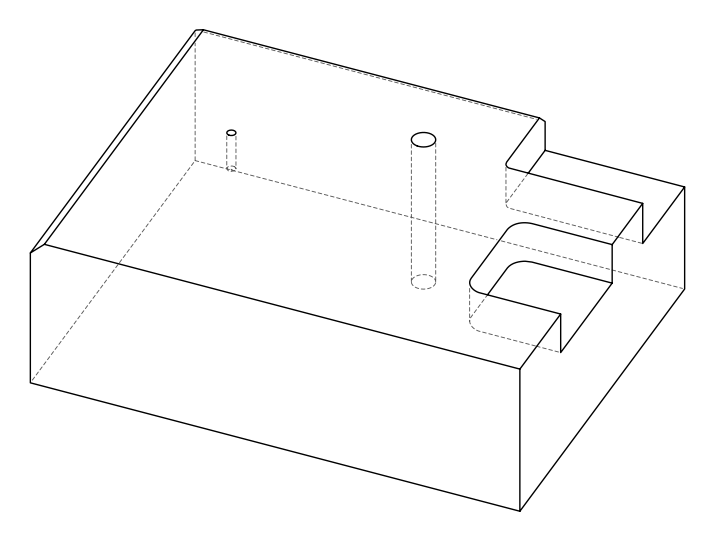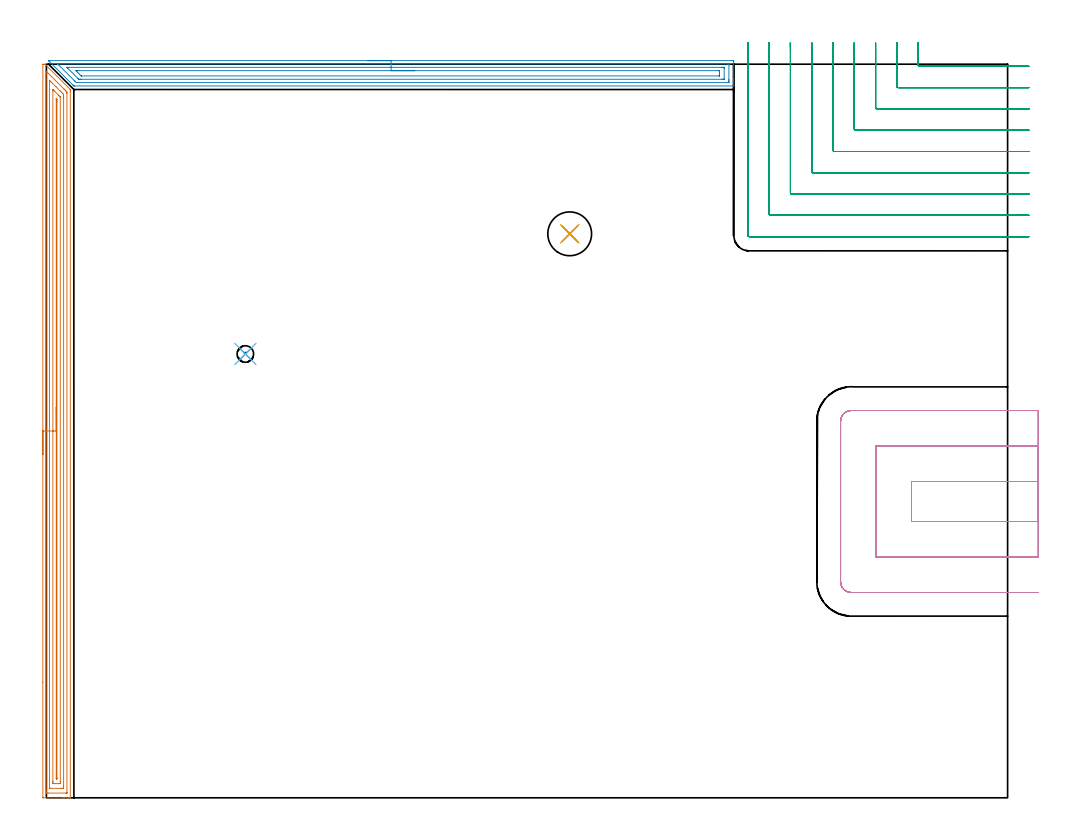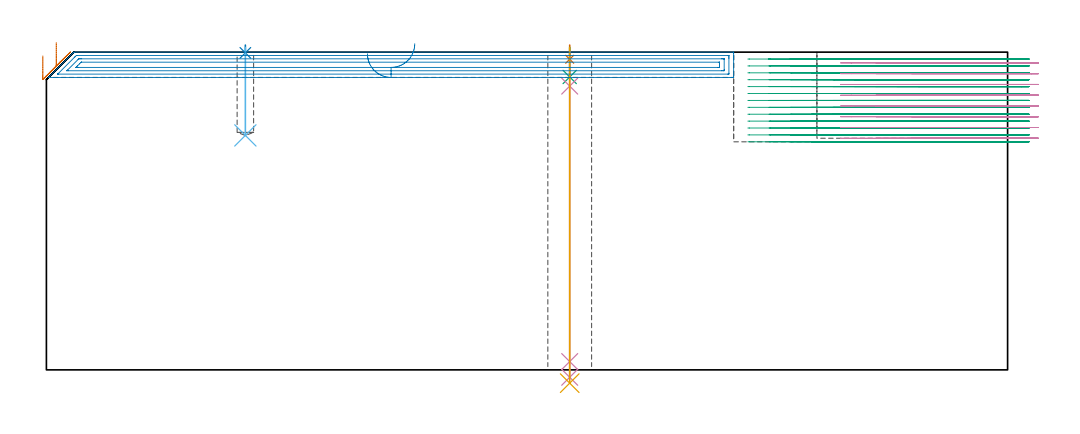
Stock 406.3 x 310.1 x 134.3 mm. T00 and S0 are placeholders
(PLAN: 10 operations, 7 tool changes, 68.6 min)
(1 SPOT_DRILL | STEP1HOLE | NXT0321_9005460120000 | 0.05 min | 180 mm3)
(2 SPOT_DRILL_1 | STEP1POCKET | NXT0321_9005460120000 | 0.03 min | 0 mm3)
(3 DRILL_BLIND_HOLE_INTO_CENTER | STEP1HOLE | NXT0301_041 | 0.05 min | 284 mm3)
(4 GUN_DRILL_THROUGH_HOLE | STEP1HOLE | UGT0307_003 | 0.64 min | 4751 mm3)
(5 SPADE_DRILL_TO_ENLARGE_THROUGH_HOLE | STEP1HOLE | UGT0306_009 | 0.57 min | 30825 mm3)
(6 DRILL_BLIND_HOLE_INTO_CENTER_1 | STEP1POCKET | NXT0301_041 | 0.15 min | 1308 mm3)
(7 AREA_MILL | FG_CHAMFER_SURFACE | UGT0205_001 | 12.38 min | 20867 mm3)
(8 AREA_MILL_1 | FG_CHAMFER_SURFACE_1 | UGT0205_001 | 9.36 min | 16522 mm3)
(9 MILL_CORNER_NOTCH_RECTANGULAR | CORNER_NOTCH_RECTANGULAR | NXT0201_011 | Follow Part, ap 3, ae 75% | 33.29 min | 345605 mm3)
(10 MILL_SLOT | SLOT_PARTIAL_RECTANGULAR | UGT0201_094 | Follow Part, ap 5, ae 75% | 12.1 min | 281008 mm3)
(TOOL NXT0321_9005460120000 | NC Spot Drill, 142deg, 12mm, Carbide, Uncoated | D12 PA142 FL30 Z2)
(TOOL NXT0301_041 | Carbide Drill 7mm [860.1-0700-035A1-MM 2214] | D7 PA140 FL53 Z2)
(TOOL UGT0307_003 | Gun Drill 7 mm | D7 PA130 FL24 Z1)
(TOOL UGT0306_009 | Spade Drill 18.5mm | D18.5 PA132 FL10 Z2)
(TOOL UGT0205_001 | Chamfer Mill 20 x 3 x 45 deg. | D20 FL50 Z2)
(TOOL NXT0201_011 | ENDMILL 12mm [2P460-1200-NA 1630] | D12 FL38 Z6)
(TOOL UGT0201_094 | End mill 20 mm | D20 FL38 Z4)
(OP 1 SPOT_DRILL)
G17 G21 G94 G90
T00 M6
G54
G17 G0 G90 X221.2 Y238.4 S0 M3
G43 Z144.3 H0
G94 G81 G98 Z131.3 F250. R137.3
G80
M5
M2
(OP 2 SPOT_DRILL_1)
G17 G21 G94 G90
T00 M6
G54
G17 G0 G90 X84.1 Y187.6 S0 M3
G43 Z144.3 H0
G94 G81 G98 Z133.999 F250. R137.3
G80
M5
M2
(OP 3 DRILL_BLIND_HOLE_INTO_CENTER)
G17 G21 G94 G90
T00 M6
G54
G17 G0 G90 X221.2 Y238.4 S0 M3
G43 Z144.3 H1
G94 G81 G98 Z123.8 F250. R136.3
G80
M5
M2
(OP 4 GUN_DRILL_THROUGH_HOLE)
G17 G21 G94 G90
T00 M6
G54
G17 G0 G90 X221.2 Y238.4 M8
G43 Z144.3 H0
Z134.891
S716 M3
G94 G1 Z119.942 F125. M26
G4 X.084
Z3.5 F250.
G4 X.084
Z-3.132 F125.
G4 X.084
M5
M9
G0 Z134.891
Z144.3
M2
(OP 5 SPADE_DRILL_TO_ENLARGE_THROUGH_HOLE)
G17 G21 G94 G90
T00 M6
G54
G17 G0 G90 X221.2 Y238.4 S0 M3
G43 Z144.3 H0
G94 G73 G98 Z-5.618 F250. Q17.49 R136.3
G80
M5
M2
(OP 6 DRILL_BLIND_HOLE_INTO_CENTER_1)
G17 G21 G94 G90
T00 M6
G54
G17 G0 G90 X84.1 Y187.6 S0 M3
G43 Z144.3 H1
G94 G81 G98 Z99.1 F250. R136.3
G80
M5
M2
(OP 7 AREA_MILL)
G17 G21 G94 G90
T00 M6
G54
G17 G0 G90 X-1.5 Y145.05 S1061 M3
G43 Z144.3 H0
Z132.7
G94 G1 Y145.088 Z131.828 F250.
Y145.202 Z130.964
Y145.391 Z130.112
Y145.653 Z129.28
Y145.987 Z128.474
Y146.39 Z127.7
Y146.858 Z126.964
Y147.39 Z126.272
Y147.979 Z125.629
Y148.622 Z125.04
Y149.314 Z124.508
Y150.05 Z124.04
Y150.824 Z123.637
Y151.63 Z123.303
Y152.462 Z123.041
Y153.313 Z122.852
Y154.178 Z122.738
Y155.05 Z122.7
Y309.937
X-1.497 Y310.003 Z122.703
X-1.491 Y310.1 Z122.706
X-0.606 Z123.593
X-0.586 Y310.086 Z123.614
X-0.503 Y310.003 Z123.697
X-0.122 Y309.624 Z124.074
X10.05 Y299.45 Z134.249
X10.098 Y299.406 Z134.286
X10.1 Y298.778 Z134.3
Y0.163
X10.097 Y0.01 Z134.288
X10.082 Y0.008 Z134.273
X9.74 Y0. Z133.939
X9.368 Z133.567
X8.722 Z132.917
X7.515 Z131.712
X6.953 Z131.147
X-1.289 Y0.001 Z122.909
X-1.492 Y0.01 Z122.706
X-1.499 Y0.214 Z122.699
X-1.5 Y48.872 Z122.7
Y155.05
X-0.086 Z124.114
Y306.813
X-0.084 Y306.995 Z124.116
X-0.081 Y307.085 Z124.119
X-0.079 Y307.114 Z124.121
X-0.057 Y307.095 Z124.143
X0.028 Y307.016 Z124.228
X0.237 Y306.813 Z124.437
X7.379 Y299.671 Z131.579
X7.838 Y299.211 Z132.038
X8.265 Y298.778 Z132.465
X8.679 Y298.345 Z132.879
X8.685 Y297.923 Z132.885
Y297.885
X8.686 Y2.395 Z132.886
X8.684 Y2.181 Z132.884
X8.681 Y2.074 Z132.881
X8.679 Y2.025 Z132.879
X8.669 Y2.01 Z132.869
X8.619 Y2.008 Z132.819
X8.228 Y2.001 Z132.428
X0.762 Y2. Z124.962
X0.267 Y2.001 Z124.467
X0.035 Y2.007 Z124.235
X-0.068 Y2.01 Z124.132
X-0.084 Y2.356 Z124.116
X-0.085 Y2.395 Z124.115
X-0.086 Y3.251 Z124.114
Y155.05
X1.328 Z125.528
X1.329 Y302.349 Z125.529
Y302.669
X1.334 Y303.242 Z125.534
Y303.249
X1.352 Y303.242 Z125.552
X1.647 Y302.952 Z125.847
X2.252 Y302.349 Z126.452
X4.037 Y300.563 Z128.237
X5.823 Y298.778 Z130.023
X6.069 Y298.532 Z130.269
X6.713 Y297.885 Z130.913
X6.953 Y297.637 Z131.153
X7.264 Y297.309 Z131.464
X7.268 Y296.993 Z131.468
X7.27 Y296.673 Z131.47
X7.271 Y296.1 Z131.471
Y295.779
Y5.073
X7.27 Y4.753 Z131.47
X7.266 Y4.18 Z131.466
X7.265 Y4.029 Z131.465
X7.123 Y4.009 Z131.323
X6.953 Y4.005 Z131.153
X6.247 Y4. Z130.447
X6.069 Z130.269
X1.647 Z125.847
X1.468 Y4.002 Z125.668
X1.35 Y4.007 Z125.55
X1.334 Y4.01 Z125.534
X1.332 Y4.014 Z125.532
X1.33 Y4.034 Z125.53
X1.328 Y4.501 Z125.528
Y155.05
X2.743 Z126.943
Y298.778
X2.746 Y299.312 Z126.946
X2.748 Y299.368 Z126.948
X2.751 Y299.389 Z126.951
X2.79 Y299.352 Z126.99
X2.983 Y299.164 Z127.183
X3.373 Y298.778 Z127.573
X5.184 Y296.967 Z129.384
X5.614 Y296.531 Z129.814
X5.829 Y296.311 Z130.029
X5.851 Y296.285 Z130.051
X5.853 Y296.256 Z130.053
X5.855 Y296.197 Z130.055
X5.857 Y296.1 Z130.057
Y6.858
X5.856 Y6.181 Z130.056
X5.853 Y6.082 Z130.053
X5.85 Y6.025 Z130.05
X5.844 Y6.01 Z130.044
X5.822 Y6.008 Z130.022
X5.61 Y6.003 Z129.81
X5.184 Y6. Z129.384
X5.15 Z129.35
X3.381 Z127.581
X2.982 Y6.006 Z127.182
X2.783 Y6.01 Z126.983
X2.749 Y6.019 Z126.949
X2.747 Y6.052 Z126.947
X2.745 Y6.108 Z126.945
X2.743 Y6.645 Z126.943
Y6.858
Y155.05
X4.157 Z128.357
Y295.207
X4.158 Y295.35 Z128.358
X4.162 Y295.495 Z128.362
X4.163 Y295.522 Z128.363
X4.182 Y295.508 Z128.382
X4.234 Y295.462 Z128.434
X4.3 Y295.398 Z128.5
X4.393 Y295.298 Z128.593
X4.436 Y295.25 Z128.636
X4.438 Y295.207 Z128.638
X4.441 Y295.065 Z128.641
X4.443 Y294.314 Z128.643
Y294.17
Y8.5
X4.441 Y8.355 Z128.641
X4.436 Y8.067 Z128.636
X4.433 Y8.009 Z128.633
X4.419 Y8.006 Z128.619
X4.38 Y8.004 Z128.58
X4.3 Y8.005 Z128.5
X4.21 Y8.01 Z128.41
X4.164 Y8.025 Z128.364
X4.157 Y8.644 Z128.357
Y155.05
Y155.922 Z128.395
Y156.786 Z128.509
Y157.638 Z128.698
Y158.47 Z128.96
Y159.276 Z129.294
Y160.05 Z129.697
Y160.786 Z130.165
Y161.478 Z130.696
Y162.121 Z131.286
Y162.71 Z131.929
Y163.241 Z132.621
Y163.71 Z133.357
Y164.113 Z134.131
Y164.447 Z134.937
Y164.709 Z135.769
Y164.898 Z136.62
Y165.012 Z137.485
Y165.05 Z138.357
G0 Z144.3
M5
M2
(OP 8 AREA_MILL_1)
G17 G21 G94 G90
T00 M6
G54
G17 G0 G90 X135.7 Y311.6 S1061 M3
G43 Z144.3 H0
Z133.6
G94 G1 X135.738 Z132.728 F250.
X135.852 Z131.863
X136.041 Z131.012
X136.303 Z130.18
X136.637 Z129.374
X137.04 Z128.6
X137.508 Z127.864
X138.04 Z127.172
X138.629 Z126.529
X139.272 Z125.94
X139.964 Z125.408
X140.7 Z124.94
X141.474 Z124.537
X142.28 Z124.203
X143.112 Z123.941
X143.963 Z123.752
X144.828 Z123.638
X145.7 Z123.6
X289.889
X290.294 Y311.595 Z123.603
X290.49 Y311.592 Z123.606
X290.5 Y311.392 Z123.806
Y304.04 Z131.154
Y303.481 Z131.716
Y303.156 Z132.04
Y302.597 Z132.599
Y302.272 Z132.923
Y301.258 Z133.941
X290.492 Y300.916 Z134.275
X290.49 Y300.903 Z134.288
X290.336 Y300.9 Z134.3
X11.778
X11.605 Y300.904 Z134.289
X11.584 Y300.92 Z134.274
X11.418 Y301.081 Z134.116
X11.331 Y301.169 Z134.031
X11.112 Y301.388 Z133.812
X1.064 Y311.436 Z123.762
X0.952 Y311.554 Z123.644
X0.917 Y311.594 Z123.604
X1.041 Y311.599 Z123.601
X1.064 Y311.6 Z123.6
X145.7
Y310.186 Z125.014
X288.104 Y310.185 Z125.015
X288.148 Y310.184 Z125.016
X288.49 Y310.173 Z125.027
X288.494 Y310.068 Z125.132
X288.499 Y309.837 Z125.363
X288.5 Y303.648 Z131.552
Y303.156 Z132.044
X288.499 Y302.765 Z132.435
X288.492 Y302.372 Z132.828
X288.49 Y302.324 Z132.876
X288.473 Y302.321 Z132.879
X288.422 Y302.318 Z132.882
X288.316 Y302.315 Z132.885
X288.104 Y302.314 Z132.886
X13.074 Y302.315 Z132.885
X12.654 Y302.321 Z132.879
X12.224 Y302.73 Z132.47
X12.009 Y302.942 Z132.258
X11.794 Y303.156 Z132.044
X5.082 Y309.869 Z125.331
X4.881 Y310.075 Z125.125
X4.801 Y310.161 Z125.039
X4.788 Y310.18 Z125.02
X4.818 Y310.181 Z125.019
X4.906 Y310.184 Z125.016
X5.082 Y310.186 Z125.014
X5.125
X145.7
Y308.772 Z126.428
X285.425 Y308.771 Z126.429
X286.005 Y308.77 Z126.43
X286.318 Y308.767 Z126.433
X286.422 Y308.765 Z126.435
X286.49 Y308.754 Z126.446
X286.494 Y308.64 Z126.56
X286.498 Y308.46 Z126.74
X286.5 Y308.28 Z126.92
X286.499 Y303.86 Z131.34
X286.496 Y303.8 Z131.4
X286.491 Y303.753 Z131.447
X286.486 Y303.735 Z131.465
X286.474 Y303.734 Z131.466
X286.318 Y303.731 Z131.469
X285.74 Y303.729 Z131.471
X285.425 Y303.728 Z131.472
X14.903 Y303.729 Z131.471
X14.323
X14.01 Y303.732 Z131.468
X13.697 Y303.735 Z131.465
X13.668 Y303.743 Z131.457
X13.647 Y303.76 Z131.44
X13.604 Y303.798 Z131.402
X13.521 Y303.879 Z131.321
X13.359 Y304.04 Z131.16
X8.941 Y308.46 Z126.74
X8.653 Y308.752 Z126.448
X8.649 Y308.766 Z126.434
X8.653 Y308.767 Z126.433
X9.232 Y308.771 Z126.429
X145.7 Y308.772 Z126.428
Y307.357 Z127.843
X283.861
X284.389 Y307.356 Z127.844
X284.442 Y307.354 Z127.846
X284.479 Y307.351 Z127.849
X284.49 Y307.347 Z127.853
X284.492 Y307.325 Z127.875
X284.497 Y307.125 Z128.075
X284.5 Y306.724 Z128.476
Y305.84 Z129.36
Y305.808 Z129.392
X284.496 Y305.382 Z129.818
X284.491 Y305.17 Z130.03
X284.49 Y305.149 Z130.051
X284.466 Y305.147 Z130.053
X284.408 Y305.145 Z130.055
X284.311 Y305.143 Z130.057
X14.903
X14.807 Y305.144 Z130.056
X14.748 Y305.147 Z130.053
X14.719 Y305.149 Z130.051
X14.693 Y305.168 Z130.032
X14.01 Y305.839 Z129.361
X13.117 Y306.731 Z128.469
X12.73 Y307.125 Z128.075
X12.542 Y307.319 Z127.881
X12.513 Y307.352 Z127.848
X12.537 Y307.353 Z127.847
X12.592 Y307.355 Z127.845
X13.117 Y307.357 Z127.843
X13.338
X145.7
X146.572 Z127.881
X147.436 Z127.995
X148.288 Z128.183
X149.12 Z128.446
X149.926 Z128.78
X150.7 Z129.182
X151.436 Z129.651
X152.128 Z130.182
X152.771 Z130.772
X153.36 Z131.415
X153.891 Z132.107
X154.36 Z132.843
X154.763 Z133.616
X155.097 Z134.422
X155.359 Z135.254
X155.548 Z136.106
X155.662 Z136.971
X155.7 Z137.843
G0 Z144.3
M5
M2
(OP 9 MILL_CORNER_NOTCH_RECTANGULAR)
G17 G21 G94 G90
T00 M6
G54
G17 G0 G90 X368.456 Y319.1 S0 M3
G43 Z144.3 H1
Z131.385
G94 G1 X368.494 Y316.1 F250.
G2 X368.5 Y315.191 R72. F500.
G1 Y309.794
G3 X369.094 Y309.2 R0.6
G1 X412.3
X415.3 F250.
G0 Z144.3
X359.45 Y319.1
Z131.385
G1 X359.493 Y316.1
G2 X359.5 Y315.191 R63. F500.
G1 Y300.795
G3 X360.095 Y300.2 R0.6
G1 X412.3
X415.3 F250.
G0 Z144.3
X350.442 Y319.1
Z131.385
G1 X350.492 Y316.1
G2 X350.5 Y315.191 R54. F500.
G1 Y291.795
G3 X351.095 Y291.2 R0.6
G1 X412.3
X415.3 F250.
G0 Z144.3
X341.43 Y319.099
Z131.385
G1 X341.491 Y316.1
G2 X341.5 Y315.191 R45. F500.
G1 Y282.795
G3 X342.095 Y282.2 R0.6
G1 X412.3
X415.3 F250.
G0 Z144.3
X332.413 Y319.099
Z131.385
G1 X332.489 Y316.1
G2 X332.5 Y315.191 R36. F500.
G1 Y273.796
G3 X333.096 Y273.2 R0.6
G1 X412.3
X415.3 F250.
G0 Z144.3
X323.384 Y319.098
Z131.385
G1 X323.485 Y316.1
G2 X323.5 Y315.191 R27. F500.
G1 Y264.796
G3 X324.096 Y264.2 R0.6
G1 X412.3
X415.3 F250.
G0 Z144.3
X314.326 Y319.096
Z131.385
G1 X314.477 Y316.1
G2 X314.5 Y315.191 R18. F500.
G1 Y255.796
G3 X315.096 Y255.2 R0.6
G1 X412.3
X415.3 F250.
G0 Z144.3
X305.151 Y319.085
Z131.385
G1 X305.454 Y316.1
G2 X305.5 Y315.191 R9. F500.
G1 Y246.796
G3 X306.096 Y246.2 R0.6
G1 X412.3
X415.3 F250.
G0 Z144.3
X296.5 Y318.191
Z131.385
G1 Y315.191
Y237.796 F500.
G3 X297.096 Y237.2 R0.6
G1 X412.3
X415.3 F250.
G0 Z144.3
X368.5 Y319.1
Z128.469
G1 Y316.1
Y309.794 F500.
G3 X369.094 Y309.2 R0.6
G1 X412.3
X415.3 F250.
G0 Z144.3
X359.5 Y319.1
Z128.469
G1 Y316.1
Y309.794 F500.
Y300.795
G3 X360.095 Y300.2 R0.6
G1 X412.3
X415.3 F250.
G0 Z144.3
X350.5 Y319.1
Z128.469
G1 Y316.1
Y300.795 F500.
Y291.795
G3 X351.095 Y291.2 R0.6
G1 X412.3
X415.3 F250.
G0 Z144.3
X341.5 Y319.1
Z128.469
G1 Y316.1
Y291.795 F500.
Y282.795
G3 X342.095 Y282.2 R0.6
G1 X412.3
X415.3 F250.
G0 Z144.3
X332.5 Y319.1
Z128.469
G1 Y316.1
Y282.795 F500.
Y273.796
G3 X333.096 Y273.2 R0.6
G1 X412.3
X415.3 F250.
G0 Z144.3
X323.5 Y319.1
Z128.469
G1 Y316.1
Y273.796 F500.
Y264.796
G3 X324.096 Y264.2 R0.6
G1 X412.3
X415.3 F250.
G0 Z144.3
X314.499 Y319.1
Z128.469
G1 X314.5 Y316.1
Y264.796 F500.
Y255.796
G3 X315.096 Y255.2 R0.6
G1 X412.3
X415.3 F250.
G0 Z144.3
X305.499 Y319.1
Z128.469
G1 X305.5 Y316.1
Y255.796 F500.
Y246.796
G3 X306.096 Y246.2 R0.6
G1 X412.3
X415.3 F250.
G0 Z144.3
X296.5 Y319.096
Z128.469
G1 Y316.096
Y237.796 F500.
G3 X297.096 Y237.2 R0.6
G1 X412.3
X415.3 F250.
G0 Z144.3
X368.5 Y319.1
Z125.554
G1 Y316.1
Y309.794 F500.
G3 X369.094 Y309.2 R0.6
G1 X412.3
X415.3 F250.
G0 Z144.3
X359.5 Y319.1
Z125.554
G1 Y316.1
Y300.795 F500.
G3 X360.095 Y300.2 R0.6
G1 X412.3
X415.3 F250.
G0 Z144.3
X350.5 Y319.1
Z125.554
G1 Y316.1
Y291.795 F500.
G3 X351.095 Y291.2 R0.6
G1 X412.3
X415.3 F250.
G0 Z144.3
X341.5 Y319.1
Z125.554
G1 Y316.1
Y282.795 F500.
G3 X342.095 Y282.2 R0.6
G1 X412.3
X415.3 F250.
G0 Z144.3
X332.5 Y319.1
Z125.554
G1 Y316.1
Y273.796 F500.
G3 X333.096 Y273.2 R0.6
G1 X412.3
X415.3 F250.
G0 Z144.3
X323.5 Y319.1
Z125.554
G1 Y316.1
Y264.796 F500.
G3 X324.096 Y264.2 R0.6
G1 X412.3
X415.3 F250.
G0 Z144.3
X314.5 Y319.1
Z125.554
G1 Y316.1
Y255.796 F500.
G3 X315.096 Y255.2 R0.6
G1 X412.3
X415.3 F250.
G0 Z144.3
X305.5 Y319.1
Z125.554
G1 Y316.1
Y246.796 F500.
G3 X306.096 Y246.2 R0.6
G1 X412.3
X415.3 F250.
G0 Z144.3
X296.5 Y319.1
Z125.554
G1 Y316.1
Y237.796 F500.
G3 X297.096 Y237.2 R0.6
G1 X412.3
X415.3 F250.
G0 Z144.3
X368.5 Y319.1
Z122.638
G1 Y316.1
Y309.794 F500.
G3 X369.094 Y309.2 R0.6
G1 X412.3
X415.3 F250.
G0 Z144.3
X359.5 Y319.1
Z122.638
G1 Y316.1
Y300.795 F500.
G3 X360.095 Y300.2 R0.6
G1 X412.3
X415.3 F250.
G0 Z144.3
X350.5 Y319.1
Z122.638
G1 Y316.1
Y291.795 F500.
G3 X351.095 Y291.2 R0.6
G1 X412.3
X415.3 F250.
G0 Z144.3
X341.5 Y319.1
Z122.638
G1 Y316.1
Y282.795 F500.
G3 X342.095 Y282.2 R0.6
G1 X412.3
X415.3 F250.
G0 Z144.3
X332.5 Y319.1
Z122.638
G1 Y316.1
Y273.796 F500.
G3 X333.096 Y273.2 R0.6
G1 X412.3
X415.3 F250.
G0 Z144.3
X323.5 Y319.1
Z122.638
G1 Y316.1
Y264.796 F500.
G3 X324.096 Y264.2 R0.6
G1 X412.3
X415.3 F250.
G0 Z144.3
X314.5 Y319.1
Z122.638
G1 Y316.1
Y255.796 F500.
G3 X315.096 Y255.2 R0.6
G1 X412.3
X415.3 F250.
G0 Z144.3
X305.5 Y319.1
Z122.638
G1 Y316.1
Y246.796 F500.
G3 X306.096 Y246.2 R0.6
G1 X412.3
X415.3 F250.
G0 Z144.3
X296.5 Y319.1
Z122.638
G1 Y316.1
Y237.796 F500.
G3 X297.096 Y237.2 R0.6
G1 X412.3
X415.3 F250.
G0 Z144.3
X368.5 Y319.1
Z119.723
G1 Y316.1
Y309.794 F500.
G3 X369.094 Y309.2 R0.6
G1 X412.3
X415.3 F250.
G0 Z144.3
X359.5 Y319.1
Z119.723
G1 Y316.1
Y300.795 F500.
G3 X360.095 Y300.2 R0.6
G1 X412.3
X415.3 F250.
G0 Z144.3
X350.5 Y319.1
Z119.723
G1 Y316.1
Y291.795 F500.
G3 X351.095 Y291.2 R0.6
G1 X412.3
X415.3 F250.
G0 Z144.3
X341.5 Y319.1
Z119.723
G1 Y316.1
Y282.795 F500.
G3 X342.095 Y282.2 R0.6
G1 X412.3
X415.3 F250.
G0 Z144.3
X332.5 Y319.1
Z119.723
G1 Y316.1
Y273.796 F500.
G3 X333.096 Y273.2 R0.6
G1 X412.3
X415.3 F250.
G0 Z144.3
X323.5 Y319.1
Z119.723
G1 Y316.1
Y264.796 F500.
G3 X324.096 Y264.2 R0.6
G1 X412.3
X415.3 F250.
G0 Z144.3
X314.5 Y319.1
Z119.723
G1 Y316.1
Y255.796 F500.
G3 X315.096 Y255.2 R0.6
G1 X412.3
X415.3 F250.
G0 Z144.3
X305.5 Y319.1
Z119.723
G1 Y316.1
Y246.796 F500.
G3 X306.096 Y246.2 R0.6
G1 X412.3
X415.3 F250.
G0 Z144.3
X296.5 Y319.1
Z119.723
G1 Y316.1
Y237.796 F500.
G3 X297.096 Y237.2 R0.6
G1 X412.3
X415.3 F250.
G0 Z144.3
X368.5 Y319.1
Z116.808
G1 Y316.1
Y309.794 F500.
G3 X369.094 Y309.2 R0.6
G1 X412.3
X415.3 F250.
G0 Z144.3
X359.5 Y319.1
Z116.808
G1 Y316.1
Y300.795 F500.
G3 X360.095 Y300.2 R0.6
G1 X412.3
X415.3 F250.
G0 Z144.3
X350.5 Y319.1
Z116.808
G1 Y316.1
Y291.795 F500.
G3 X351.095 Y291.2 R0.6
G1 X412.3
X415.3 F250.
G0 Z144.3
X341.5 Y319.1
Z116.808
G1 Y316.1
Y282.795 F500.
G3 X342.095 Y282.2 R0.6
G1 X412.3
X415.3 F250.
G0 Z144.3
X332.5 Y319.1
Z116.808
G1 Y316.1
Y273.796 F500.
G3 X333.096 Y273.2 R0.6
G1 X412.3
X415.3 F250.
G0 Z144.3
X323.5 Y319.1
Z116.808
G1 Y316.1
Y264.796 F500.
G3 X324.096 Y264.2 R0.6
G1 X412.3
X415.3 F250.
G0 Z144.3
X314.5 Y319.1
Z116.808
G1 Y316.1
Y255.796 F500.
G3 X315.096 Y255.2 R0.6
G1 X412.3
X415.3 F250.
G0 Z144.3
X305.5 Y319.1
Z116.808
G1 Y316.1
Y246.796 F500.
G3 X306.096 Y246.2 R0.6
G1 X412.3
X415.3 F250.
G0 Z144.3
X296.5 Y319.1
Z116.808
G1 Y316.1
Y237.796 F500.
G3 X297.096 Y237.2 R0.6
G1 X412.3
X415.3 F250.
G0 Z144.3
X368.5 Y319.1
Z113.892
G1 Y316.1
Y309.794 F500.
G3 X369.094 Y309.2 R0.6
G1 X412.3
X415.3 F250.
G0 Z144.3
X359.5 Y319.1
Z113.892
G1 Y316.1
Y300.795 F500.
G3 X360.095 Y300.2 R0.6
G1 X412.3
X415.3 F250.
G0 Z144.3
X350.5 Y319.1
Z113.892
G1 Y316.1
Y291.795 F500.
G3 X351.095 Y291.2 R0.6
G1 X412.3
X415.3 F250.
G0 Z144.3
X341.5 Y319.1
Z113.892
G1 Y316.1
Y282.795 F500.
G3 X342.095 Y282.2 R0.6
G1 X412.3
X415.3 F250.
G0 Z144.3
X332.5 Y319.1
Z113.892
G1 Y316.1
Y273.796 F500.
G3 X333.096 Y273.2 R0.6
G1 X412.3
X415.3 F250.
G0 Z144.3
X323.5 Y319.1
Z113.892
G1 Y316.1
Y264.796 F500.
G3 X324.096 Y264.2 R0.6
G1 X412.3
X415.3 F250.
G0 Z144.3
X314.5 Y319.1
Z113.892
G1 Y316.1
Y255.796 F500.
G3 X315.096 Y255.2 R0.6
G1 X412.3
X415.3 F250.
G0 Z144.3
X305.5 Y319.1
Z113.892
G1 Y316.1
Y246.796 F500.
G3 X306.096 Y246.2 R0.6
G1 X412.3
X415.3 F250.
G0 Z144.3
X296.5 Y319.1
Z113.892
G1 Y316.1
Y237.796 F500.
G3 X297.096 Y237.2 R0.6
G1 X412.3
X415.3 F250.
G0 Z144.3
X368.5 Y319.1
Z110.977
G1 Y316.1
Y309.794 F500.
G3 X369.094 Y309.2 R0.6
G1 X412.3
X415.3 F250.
G0 Z144.3
X359.5 Y319.1
Z110.977
G1 Y316.1
Y300.795 F500.
G3 X360.095 Y300.2 R0.6
G1 X412.3
X415.3 F250.
G0 Z144.3
X350.5 Y319.1
Z110.977
G1 Y316.1
Y291.795 F500.
G3 X351.095 Y291.2 R0.6
G1 X412.3
X415.3 F250.
G0 Z144.3
X341.5 Y319.1
Z110.977
G1 Y316.1
Y282.795 F500.
G3 X342.095 Y282.2 R0.6
G1 X412.3
X415.3 F250.
G0 Z144.3
X332.5 Y319.1
Z110.977
G1 Y316.1
Y273.796 F500.
G3 X333.096 Y273.2 R0.6
G1 X412.3
X415.3 F250.
G0 Z144.3
X323.5 Y319.1
Z110.977
G1 Y316.1
Y264.796 F500.
G3 X324.096 Y264.2 R0.6
G1 X412.3
X415.3 F250.
G0 Z144.3
X314.5 Y319.1
Z110.977
G1 Y316.1
Y255.796 F500.
G3 X315.096 Y255.2 R0.6
G1 X412.3
X415.3 F250.
G0 Z144.3
X305.5 Y319.1
Z110.977
G1 Y316.1
Y246.796 F500.
G3 X306.096 Y246.2 R0.6
G1 X412.3
X415.3 F250.
G0 Z144.3
X296.5 Y319.1
Z110.977
G1 Y316.1
Y237.796 F500.
G3 X297.096 Y237.2 R0.6
G1 X412.3
X415.3 F250.
G0 Z144.3
X368.5 Y319.1
Z108.062
G1 Y316.1
Y309.794 F500.
G3 X369.094 Y309.2 R0.6
G1 X412.3
X415.3 F250.
G0 Z144.3
X359.5 Y319.1
Z108.062
G1 Y316.1
Y300.795 F500.
G3 X360.095 Y300.2 R0.6
G1 X412.3
X415.3 F250.
G0 Z144.3
X350.5 Y319.1
Z108.062
G1 Y316.1
Y291.795 F500.
G3 X351.095 Y291.2 R0.6
G1 X412.3
X415.3 F250.
G0 Z144.3
X341.5 Y319.1
Z108.062
G1 Y316.1
Y282.795 F500.
G3 X342.095 Y282.2 R0.6
G1 X412.3
X415.3 F250.
G0 Z144.3
X332.5 Y319.1
Z108.062
G1 Y316.1
Y273.796 F500.
G3 X333.096 Y273.2 R0.6
G1 X412.3
X415.3 F250.
G0 Z144.3
X323.5 Y319.1
Z108.062
G1 Y316.1
Y264.796 F500.
G3 X324.096 Y264.2 R0.6
G1 X412.3
X415.3 F250.
G0 Z144.3
X314.5 Y319.1
Z108.062
G1 Y316.1
Y255.796 F500.
G3 X315.096 Y255.2 R0.6
G1 X412.3
X415.3 F250.
G0 Z144.3
X305.5 Y319.1
Z108.062
G1 Y316.1
Y246.796 F500.
G3 X306.096 Y246.2 R0.6
G1 X412.3
X415.3 F250.
G0 Z144.3
X296.5 Y319.1
Z108.062
G1 Y316.1
Y237.796 F500.
G3 X297.096 Y237.2 R0.6
G1 X412.3
X415.3 F250.
G0 Z144.3
X368.5 Y319.1
Z105.146
G1 Y316.1
Y309.794 F500.
G3 X369.094 Y309.2 R0.6
G1 X412.3
X415.3 F250.
G0 Z144.3
X359.5 Y319.1
Z105.146
G1 Y316.1
Y300.795 F500.
G3 X360.095 Y300.2 R0.6
G1 X412.3
X415.3 F250.
G0 Z144.3
X350.5 Y319.1
Z105.146
G1 Y316.1
Y291.795 F500.
G3 X351.095 Y291.2 R0.6
G1 X412.3
X415.3 F250.
G0 Z144.3
X341.5 Y319.1
Z105.146
G1 Y316.1
Y282.795 F500.
G3 X342.095 Y282.2 R0.6
G1 X412.3
X415.3 F250.
G0 Z144.3
X332.5 Y319.1
Z105.146
G1 Y316.1
Y273.796 F500.
G3 X333.096 Y273.2 R0.6
G1 X412.3
X415.3 F250.
G0 Z144.3
X323.5 Y319.1
Z105.146
G1 Y316.1
Y264.796 F500.
G3 X324.096 Y264.2 R0.6
G1 X412.3
X415.3 F250.
G0 Z144.3
X314.5 Y319.1
Z105.146
G1 Y316.1
Y255.796 F500.
G3 X315.096 Y255.2 R0.6
G1 X412.3
X415.3 F250.
G0 Z144.3
X305.5 Y319.1
Z105.146
G1 Y316.1
Y246.796 F500.
G3 X306.096 Y246.2 R0.6
G1 X412.3
X415.3 F250.
G0 Z144.3
X296.5 Y319.1
Z105.146
G1 Y316.1
Y237.796 F500.
G3 X297.096 Y237.2 R0.6
G1 X412.3
X415.3 F250.
G0 Z144.3
X368.5 Y319.1
Z102.231
G1 Y316.1
Y309.794 F500.
G3 X369.094 Y309.2 R0.6
G1 X412.3
X415.3 F250.
G0 Z144.3
X359.5 Y319.1
Z102.231
G1 Y316.1
Y300.795 F500.
G3 X360.095 Y300.2 R0.6
G1 X412.3
X415.3 F250.
G0 Z144.3
X350.5 Y319.1
Z102.231
G1 Y316.1
Y291.795 F500.
G3 X351.095 Y291.2 R0.6
G1 X412.3
X415.3 F250.
G0 Z144.3
X341.5 Y319.1
Z102.231
G1 Y316.1
Y282.795 F500.
G3 X342.095 Y282.2 R0.6
G1 X412.3
X415.3 F250.
G0 Z144.3
X332.5 Y319.1
Z102.231
G1 Y316.1
Y273.796 F500.
G3 X333.096 Y273.2 R0.6
G1 X412.3
X415.3 F250.
G0 Z144.3
X323.5 Y319.1
Z102.231
G1 Y316.1
Y264.796 F500.
G3 X324.096 Y264.2 R0.6
G1 X412.3
X415.3 F250.
G0 Z144.3
X314.5 Y319.1
Z102.231
G1 Y316.1
Y255.796 F500.
G3 X315.096 Y255.2 R0.6
G1 X412.3
X415.3 F250.
G0 Z144.3
X305.5 Y319.1
Z102.231
G1 Y316.1
Y246.796 F500.
G3 X306.096 Y246.2 R0.6
G1 X412.3
X415.3 F250.
G0 Z144.3
X296.5 Y319.1
Z102.231
G1 Y316.1
Y237.796 F500.
G3 X297.096 Y237.2 R0.6
G1 X412.3
X415.3 F250.
G0 Z144.3
X368.5 Y319.1
Z99.315
G1 Y316.1
Y309.794 F500.
G3 X369.094 Y309.2 R0.6
G1 X412.3
X415.3 F250.
G0 Z144.3
X359.5 Y319.1
Z99.315
G1 Y316.1
Y300.795 F500.
G3 X360.095 Y300.2 R0.6
G1 X412.3
X415.3 F250.
G0 Z144.3
X350.5 Y319.1
Z99.315
G1 Y316.1
Y291.795 F500.
G3 X351.095 Y291.2 R0.6
G1 X412.3
X415.3 F250.
G0 Z144.3
X341.5 Y319.1
Z99.315
G1 Y316.1
Y282.795 F500.
G3 X342.095 Y282.2 R0.6
G1 X412.3
X415.3 F250.
G0 Z144.3
X332.5 Y319.1
Z99.315
G1 Y316.1
Y273.796 F500.
G3 X333.096 Y273.2 R0.6
G1 X412.3
X415.3 F250.
G0 Z144.3
X323.5 Y319.1
Z99.315
G1 Y316.1
Y264.796 F500.
G3 X324.096 Y264.2 R0.6
G1 X412.3
X415.3 F250.
G0 Z144.3
X314.5 Y319.1
Z99.315
G1 Y316.1
Y255.796 F500.
G3 X315.096 Y255.2 R0.6
G1 X412.3
X415.3 F250.
G0 Z144.3
X305.5 Y319.1
Z99.315
G1 Y316.1
Y246.796 F500.
G3 X306.096 Y246.2 R0.6
G1 X412.3
X415.3 F250.
G0 Z144.3
X296.5 Y319.1
Z99.315
G1 Y316.1
Y237.796 F500.
G3 X297.096 Y237.2 R0.6
G1 X412.3
X415.3 F250.
G0 Z144.3
X368.5 Y319.1
Z96.4
G1 Y316.1
Y309.794 F500.
G3 X369.094 Y309.2 R0.6
G1 X412.3
X415.3 F250.
G0 Z144.3
X359.5 Y319.1
Z96.4
G1 Y316.1
Y300.795 F500.
G3 X360.095 Y300.2 R0.6
G1 X412.3
X415.3 F250.
G0 Z144.3
X350.5 Y319.1
Z96.4
G1 Y316.1
Y291.795 F500.
G3 X351.095 Y291.2 R0.6
G1 X412.3
X415.3 F250.
G0 Z144.3
X341.5 Y319.1
Z96.4
G1 Y316.1
Y282.795 F500.
G3 X342.095 Y282.2 R0.6
G1 X412.3
X415.3 F250.
G0 Z144.3
X332.5 Y319.1
Z96.4
G1 Y316.1
Y273.796 F500.
G3 X333.096 Y273.2 R0.6
G1 X412.3
X415.3 F250.
G0 Z144.3
X323.5 Y319.1
Z96.4
G1 Y316.1
Y264.796 F500.
G3 X324.096 Y264.2 R0.6
G1 X412.3
X415.3 F250.
G0 Z144.3
X314.5 Y319.1
Z96.4
G1 Y316.1
Y255.796 F500.
G3 X315.096 Y255.2 R0.6
G1 X412.3
X415.3 F250.
G0 Z144.3
X305.5 Y319.1
Z96.4
G1 Y316.1
Y246.796 F500.
G3 X306.096 Y246.2 R0.6
G1 X412.3
X415.3 F250.
G0 Z144.3
X296.5 Y319.1
Z96.4
G1 Y316.1
Y237.796 F500.
G3 X297.096 Y237.2 R0.6
G1 X412.3
X415.3 F250.
G0 Z144.3
M5
M2
(OP 10 MILL_SLOT)
G17 G21 G94 G90
T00 M6
G54
G17 G0 G90 X419.3 Y133.7 S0 M3
G43 Z144.3 H0
Z129.75
G94 G1 X416.3 F250.
X365.7 F500.
Y116.8
X416.3
X419.3 F250.
Y148.7
X416.3
X350.7 F500.
Y101.8
X416.3
X419.3 F250.
Y163.7
X416.3
X340.2 F500.
G3 X335.7 Y159.2 R4.5
G1 Y91.3
G3 X340.2 Y86.8 R4.5
G1 X416.3
X419.3 F250.
G0 Y133.7 Z125.2
G1 X416.3
X365.7 F500.
Y116.8
X416.3
X419.3 F250.
Y148.7
X416.3
X350.7 F500.
Y101.8
X416.3
X419.3 F250.
Y163.7
X416.3
X340.2 F500.
G3 X335.7 Y159.2 R4.5
G1 Y91.3
G3 X340.2 Y86.8 R4.5
G1 X416.3
X419.3 F250.
G0 Y133.7 Z120.65
G1 X416.3
X365.7 F500.
Y116.8
X416.3
X419.3 F250.
Y148.7
X416.3
X350.7 F500.
Y101.8
X416.3
X419.3 F250.
Y163.7
X416.3
X340.2 F500.
G3 X335.7 Y159.2 R4.5
G1 Y91.3
G3 X340.2 Y86.8 R4.5
G1 X416.3
X419.3 F250.
G0 Y133.7 Z116.1
G1 X416.3
X365.7 F500.
Y116.8
X416.3
X419.3 F250.
Y148.7
X416.3
X350.7 F500.
Y101.8
X416.3
X419.3 F250.
Y163.7
X416.3
X340.2 F500.
G3 X335.7 Y159.2 R4.5
G1 Y91.3
G3 X340.2 Y86.8 R4.5
G1 X416.3
X419.3 F250.
G0 Y133.7 Z111.55
G1 X416.3
X365.7 F500.
Y116.8
X416.3
X419.3 F250.
Y148.7
X416.3
X350.7 F500.
Y101.8
X416.3
X419.3 F250.
Y163.7
X416.3
X340.2 F500.
G3 X335.7 Y159.2 R4.5
G1 Y91.3
G3 X340.2 Y86.8 R4.5
G1 X416.3
X419.3 F250.
G0 Y133.7 Z107.
G1 X416.3
X365.7 F500.
Y116.8
X416.3
X419.3 F250.
Y148.7
X416.3
X350.7 F500.
Y101.8
X416.3
X419.3 F250.
Y163.7
X416.3
X340.2 F500.
G3 X335.7 Y159.2 R4.5
G1 Y91.3
G3 X340.2 Y86.8 R4.5
G1 X416.3
X419.3 F250.
G0 Y133.7 Z102.45
G1 X416.3
X365.7 F500.
Y116.8
X416.3
X419.3 F250.
Y148.7
X416.3
X350.7 F500.
Y101.8
X416.3
X419.3 F250.
Y163.7
X416.3
X340.2 F500.
G3 X335.7 Y159.2 R4.5
G1 Y91.3
G3 X340.2 Y86.8 R4.5
G1 X416.3
X419.3 F250.
G0 Y133.7 Z97.9
G1 X416.3
X365.7 F500.
Y116.8
X416.3
X419.3 F250.
Y148.7
X416.3
X350.7 F500.
Y101.8
X416.3
X419.3 F250.
Y163.7
X416.3
X340.2 F500.
G3 X335.7 Y159.2 R4.5
G1 Y91.3
G3 X340.2 Y86.8 R4.5
G1 X416.3
X419.3 F250.
G0 Z144.3
M5
M2
